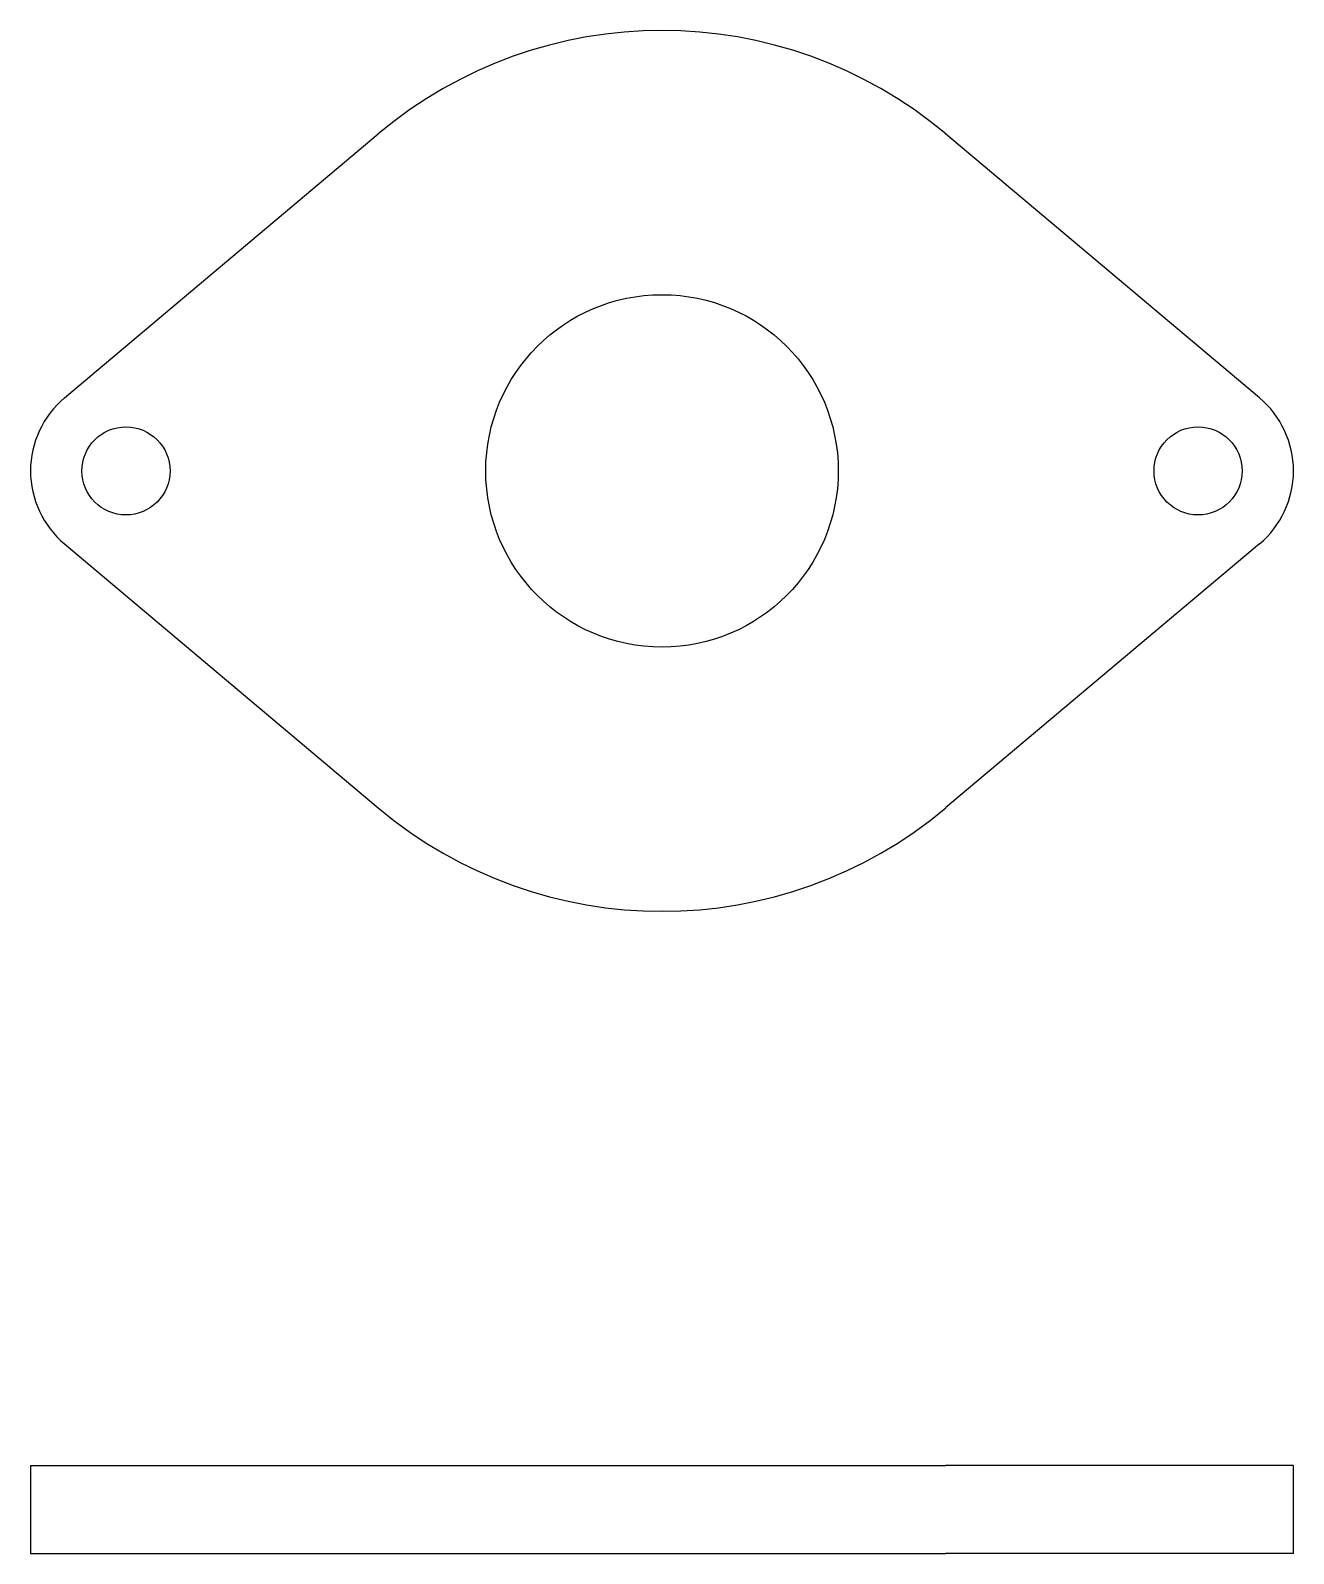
# Model space of a CAD drawing. Header units: millimetres. Extents: x 108.8 to 151.8, y 117.6 to 169.5.
import ezdxf

# ---------------------------------------------------------------- set-up
doc = ezdxf.new("R2010")
doc.units = ezdxf.units.MM

msp = doc.modelspace()

# ---------------------------------------------------------------- linework, layer by layer
at = {"color": 7, "linetype": 'Continuous', "lineweight": 25}
for p, q in [((109.979, 157.004), (120.664, 165.994)), ((150.664, 157.004), (139.979, 165.994)), ((109.979, 152.03), (120.664, 143.04)), ((150.664, 152.03), (139.979, 143.04)), ((108.822, 120.645), (108.822, 117.645)), ((108.822, 120.645), (109.979, 120.645)), ((109.979, 120.645), (120.664, 120.645)), ((120.664, 120.645), (139.979, 120.645)), ((150.664, 120.645), (139.979, 120.645)), ((151.822, 120.645), (150.664, 120.645)), ((151.822, 117.645), (151.822, 120.645)), ((108.822, 117.645), (109.979, 117.645)), ((109.979, 117.645), (120.664, 117.645)), ((120.664, 117.645), (139.979, 117.645)), ((150.664, 117.645), (139.979, 117.645)), ((151.822, 117.645), (150.664, 117.645))]:
    msp.add_line(p, q, dxfattribs=at)
for centre, radius in [((130.322, 154.517), 6), ((112.072, 154.517), 1.5), ((148.572, 154.517), 1.5)]:
    msp.add_circle(centre, radius, dxfattribs=at)
for centre, radius, start, end in [((130.322, 154.517), 15, 49.9216, 130.0784), ((112.072, 154.517), 3.25, 130.0784, 229.9216), ((148.572, 154.517), 3.25, 310.0784, 49.9216), ((130.322, 154.517), 15, 229.9216, 310.0784)]:
    msp.add_arc(centre, radius, start, end, dxfattribs=at)

doc.saveas('drawing.dxf')
